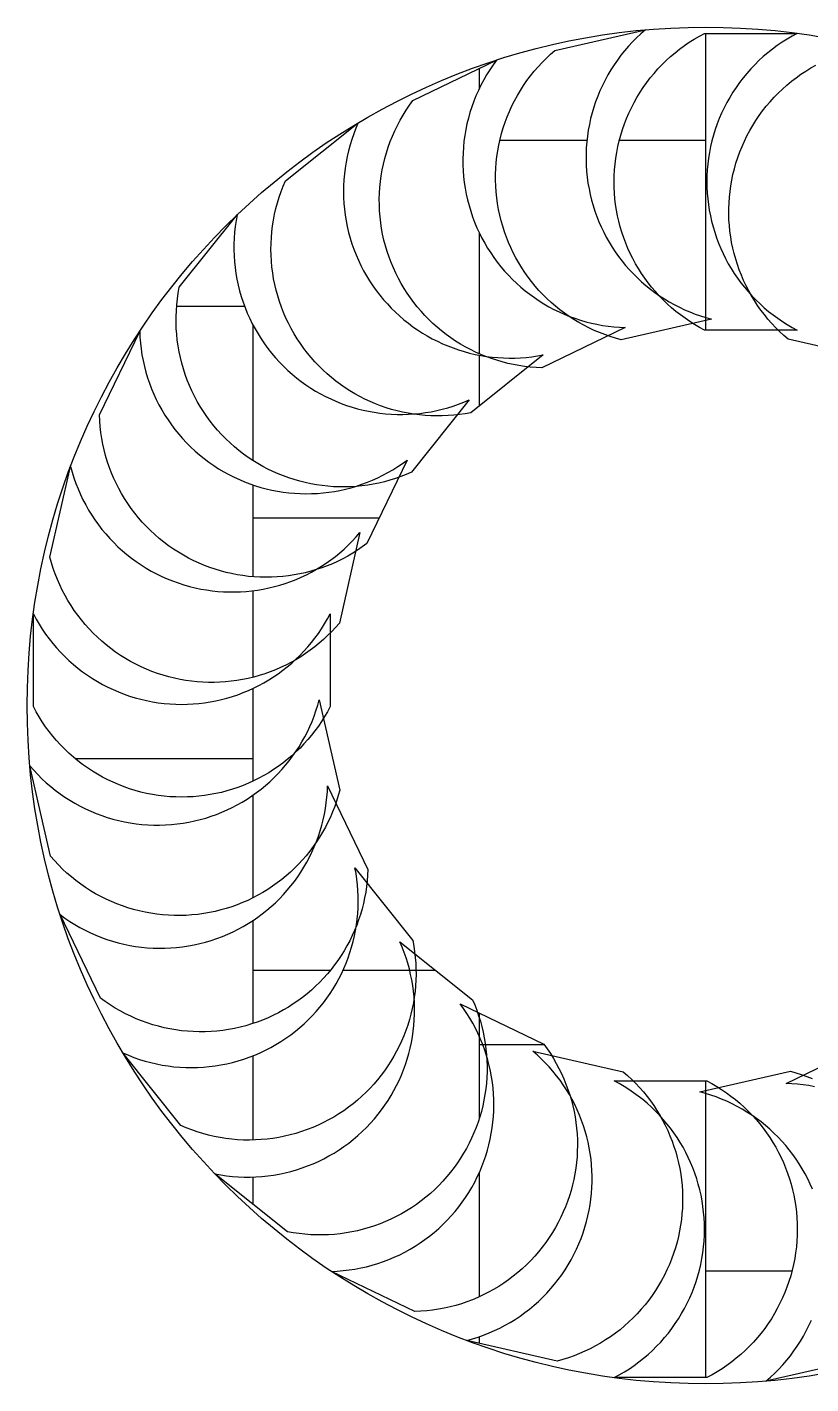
# Model space of a CAD drawing. Header units: metres. Extents: x -3.66 to 3.66, y -3.66 to 3.66.
# Drawn here: x -3.66 to 0.57, y -3.66 to 3.66 of the extents above; entities that cross this region are included whole.
import ezdxf

# ---------------------------------------------------------------- set-up
doc = ezdxf.new("R2010")
doc.units = ezdxf.units.M
for name, color, linetype in [('OBSERVED_CIRCULAR_SCAN', 3, 'Continuous'), ('SCAN_FOOTPRINTS', 5, 'Continuous'), ('TANK_BOUNDARY', 7, 'Continuous')]:
    doc.layers.add(name, color=color, linetype=linetype)

msp = doc.modelspace()

# ---------------------------------------------------------------- linework, layer by layer
at = {"layer": 'OBSERVED_CIRCULAR_SCAN'}
for p, q in [((0, 2.0241), (0, 3.6241)), ((-1.2192, 3.329), (-1.2192, 3.4353)), ((-1.1089, 3.048), (-0.64, 3.048)), ((-0.4655, 3.048), (0, 3.048)), ((-1.2192, 1.8958), (-1.2192, 2.5459)), ((-2.4846, 2.1506), (-2.8517, 2.1506)), ((-2.4384, 1.3194), (-2.4384, 2.0484)), ((-1.2192, 1.6167), (-1.2192, 1.8886)), ((-2.4384, 0.6941), (-2.4384, 1.1889)), ((-1.7602, 1.01), (-2.4384, 1.01)), ((-2.4384, 0.1529), (-2.4384, 0.6191)), ((-2.4384, -0.407), (-2.4384, 0.093)), ((-2.4384, -0.2878), (-3.397, -0.2878)), ((-2.4384, -1.036), (-2.4384, -0.4819)), ((-2.4384, -1.7139), (-2.4384, -1.1577)), ((-2.0234, -1.4284), (-2.4384, -1.4284)), ((-1.4553, -1.4284), (-1.9554, -1.4284)), ((-1.2192, -2.2226), (-1.2192, -1.6595)), ((-0.8709, -1.8288), (-1.2192, -1.8288)), ((-2.4384, -2.3428), (-2.4384, -1.8877)), ((0, -3.6241), (0, -2.0241)), ((-2.4384, -2.6908), (-2.4384, -2.5423)), ((-1.2192, -3.1876), (-1.2192, -2.5164)), ((0, -3.048), (0.4655, -3.048)), ((-1.2192, -3.439), (-1.2192, -3.4026))]:
    msp.add_line(p, q, dxfattribs=at)
at = {"layer": 'SCAN_FOOTPRINTS'}
for points in [[(-0.4564, 1.972), (-0.4861, 1.9802), (-0.5155, 1.9893), (-0.5445, 1.9995), (-0.5732, 2.0107), (-0.6015, 2.0228), (-0.6294, 2.0359), (-0.6568, 2.05), (-0.6837, 2.065), (-0.7101, 2.0809), (-0.7359, 2.0977), (-0.7611, 2.1153), (-0.7857, 2.1338), (-0.8097, 2.1532), (-0.833, 2.1733), (-0.8556, 2.1943), (-0.8774, 2.216), (-0.8985, 2.2384), (-0.9188, 2.2615), (-0.9383, 2.2854), (-0.957, 2.3098), (-0.9749, 2.3349), (-0.9918, 2.3606), (-1.0079, 2.3869), (-1.0231, 2.4137), (-1.0373, 2.441), (-1.0506, 2.4687), (-1.063, 2.497), (-1.0744, 2.5256), (-1.0847, 2.5546), (-1.0941, 2.5839), (-1.1025, 2.6135), (-1.1099, 2.6434), (-1.1164, 2.6745), (-1.1218, 2.7058), (-1.1261, 2.7373), (-1.1293, 2.769), (-1.1314, 2.8007), (-1.1324, 2.8324), (-1.1322, 2.8642), (-1.1309, 2.896), (-1.1285, 2.9277), (-1.125, 2.9593), (-1.1204, 2.9907), (-1.1146, 3.022), (-1.1078, 3.053), (-1.0998, 3.0838), (-1.0908, 3.1143), (-1.0807, 3.1444), (-1.0696, 3.1742), (-1.0574, 3.2035), (-1.0441, 3.2325), (-1.0299, 3.2609), (-1.0147, 3.2888), (-0.9985, 3.3161), (-0.9813, 3.3429), (-0.9632, 3.369), (-0.9442, 3.3945), (-0.9243, 3.4193), (-0.9036, 3.4433), (-0.882, 3.4667), (-0.8596, 3.4892), (-0.8364, 3.511), (-0.8124, 3.5319), (-0.325, 3.6431), (-0.325, 3.6431), (-0.3489, 3.6222), (-0.3721, 3.6005), (-0.3945, 3.5779), (-0.4161, 3.5546), (-0.4369, 3.5305), (-0.4568, 3.5057), (-0.4758, 3.4803), (-0.4939, 3.4541), (-0.511, 3.4274), (-0.5272, 3.4), (-0.5425, 3.3721), (-0.5567, 3.3437), (-0.5699, 3.3148), (-0.5821, 3.2855), (-0.5933, 3.2557), (-0.6033, 3.2255), (-0.6124, 3.1951), (-0.6203, 3.1643), (-0.6271, 3.1332), (-0.6329, 3.102), (-0.6375, 3.0705), (-0.6411, 3.0389), (-0.6435, 3.0073), (-0.6448, 2.9755), (-0.6449, 2.9437), (-0.644, 2.9119), (-0.6419, 2.8802), (-0.6387, 2.8486), (-0.6344, 2.8171), (-0.6289, 2.7858), (-0.6224, 2.7547), (-0.6151, 2.7248), (-0.6067, 2.6951), (-0.5973, 2.6658), (-0.5869, 2.6368), (-0.5755, 2.6082), (-0.5632, 2.58), (-0.5499, 2.5522), (-0.5356, 2.5249), (-0.5204, 2.4981), (-0.5044, 2.4719), (-0.4874, 2.4462), (-0.4696, 2.4211), (-0.4509, 2.3966), (-0.4314, 2.3728), (-0.411, 2.3497), (-0.3899, 2.3272), (-0.3681, 2.3055), (-0.3455, 2.2846), (-0.3222, 2.2644), (-0.2983, 2.2451), (-0.2737, 2.2266), (-0.2484, 2.2089), (-0.2226, 2.1921), (-0.1962, 2.1762), (-0.1693, 2.1613), (-0.1419, 2.1472), (-0.1141, 2.1341), (-0.0858, 2.122), (-0.0571, 2.1108), (-0.028, 2.1006), (0.0014, 2.0914), (0.0311, 2.0832), (-0.4564, 1.972)], [(-0.0062, 2.0241), (-0.0333, 2.0387), (-0.0599, 2.0542), (-0.086, 2.0706), (-0.1114, 2.0878), (-0.1363, 2.106), (-0.1606, 2.125), (-0.1842, 2.1448), (-0.2071, 2.1653), (-0.2292, 2.1867), (-0.2507, 2.2088), (-0.2713, 2.2317), (-0.2912, 2.2552), (-0.3103, 2.2794), (-0.3285, 2.3042), (-0.3458, 2.3296), (-0.3623, 2.3556), (-0.3779, 2.3822), (-0.3925, 2.4093), (-0.4063, 2.4369), (-0.419, 2.4649), (-0.4308, 2.4933), (-0.4417, 2.5221), (-0.4515, 2.5513), (-0.4603, 2.5808), (-0.4682, 2.6106), (-0.4749, 2.6406), (-0.4807, 2.6709), (-0.4854, 2.7013), (-0.4891, 2.7319), (-0.4917, 2.7626), (-0.4933, 2.7933), (-0.4938, 2.8241), (-0.4933, 2.8559), (-0.4916, 2.8876), (-0.4888, 2.9193), (-0.4849, 2.9508), (-0.4798, 2.9822), (-0.4737, 3.0134), (-0.4665, 3.0444), (-0.4582, 3.075), (-0.4488, 3.1054), (-0.4383, 3.1354), (-0.4268, 3.165), (-0.4142, 3.1942), (-0.4006, 3.223), (-0.386, 3.2512), (-0.3705, 3.2789), (-0.3539, 3.3061), (-0.3364, 3.3326), (-0.318, 3.3585), (-0.2987, 3.3838), (-0.2785, 3.4083), (-0.2574, 3.4321), (-0.2355, 3.4552), (-0.2129, 3.4774), (-0.1894, 3.4989), (-0.1652, 3.5195), (-0.1403, 3.5392), (-0.1147, 3.5581), (-0.0885, 3.576), (-0.0616, 3.593), (-0.0341, 3.609), (-0.0062, 3.6241), (0.4938, 3.6241), (0.4938, 3.6241), (0.4659, 3.609), (0.4384, 3.593), (0.4115, 3.576), (0.3853, 3.5581), (0.3597, 3.5392), (0.3348, 3.5195), (0.3106, 3.4989), (0.2871, 3.4774), (0.2645, 3.4552), (0.2426, 3.4321), (0.2215, 3.4083), (0.2013, 3.3838), (0.182, 3.3585), (0.1636, 3.3326), (0.1461, 3.3061), (0.1295, 3.2789), (0.114, 3.2512), (0.0994, 3.223), (0.0858, 3.1942), (0.0732, 3.165), (0.0617, 3.1354), (0.0512, 3.1054), (0.0418, 3.075), (0.0335, 3.0444), (0.0263, 3.0134), (0.0202, 2.9822), (0.0151, 2.9508), (0.0112, 2.9193), (0.0084, 2.8876), (0.0067, 2.8559), (0.0062, 2.8241), (0.0067, 2.7933), (0.0083, 2.7626), (0.0109, 2.7319), (0.0146, 2.7013), (0.0193, 2.6709), (0.0251, 2.6406), (0.0318, 2.6106), (0.0397, 2.5808), (0.0485, 2.5513), (0.0583, 2.5221), (0.0692, 2.4933), (0.081, 2.4649), (0.0937, 2.4369), (0.1075, 2.4093), (0.1221, 2.3822), (0.1377, 2.3556), (0.1542, 2.3296), (0.1715, 2.3042), (0.1897, 2.2794), (0.2088, 2.2552), (0.2287, 2.2317), (0.2493, 2.2088), (0.2708, 2.1867), (0.2929, 2.1653), (0.3158, 2.1448), (0.3394, 2.125), (0.3637, 2.106), (0.3886, 2.0878), (0.414, 2.0706), (0.4401, 2.0542), (0.4667, 2.0387), (0.4938, 2.0241), (-0.0062, 2.0241)], [(-0.8838, 1.821), (-0.9145, 1.8223), (-0.9452, 1.8248), (-0.9758, 1.8282), (-1.0063, 1.8327), (-1.0366, 1.8383), (-1.0667, 1.8448), (-1.0965, 1.8525), (-1.1261, 1.8611), (-1.1553, 1.8707), (-1.1842, 1.8813), (-1.2127, 1.8929), (-1.2409, 1.9055), (-1.2685, 1.919), (-1.2957, 1.9335), (-1.3224, 1.9489), (-1.3485, 1.9652), (-1.3741, 1.9823), (-1.399, 2.0004), (-1.4233, 2.0193), (-1.447, 2.039), (-1.47, 2.0595), (-1.4922, 2.0807), (-1.5138, 2.1028), (-1.5345, 2.1255), (-1.5545, 2.1489), (-1.5736, 2.1731), (-1.592, 2.1978), (-1.6094, 2.2232), (-1.626, 2.2491), (-1.6417, 2.2756), (-1.6564, 2.3027), (-1.6703, 2.3302), (-1.6836, 2.359), (-1.6958, 2.3884), (-1.707, 2.4181), (-1.7172, 2.4482), (-1.7263, 2.4787), (-1.7343, 2.5095), (-1.7412, 2.5405), (-1.747, 2.5717), (-1.7517, 2.6032), (-1.7553, 2.6347), (-1.7578, 2.6664), (-1.7591, 2.6982), (-1.7594, 2.73), (-1.7585, 2.7618), (-1.7565, 2.7935), (-1.7533, 2.8251), (-1.7491, 2.8566), (-1.7437, 2.8879), (-1.7373, 2.9191), (-1.7297, 2.9499), (-1.7211, 2.9805), (-1.7114, 3.0108), (-1.7006, 3.0407), (-1.6887, 3.0702), (-1.6759, 3.0993), (-1.662, 3.1279), (-1.6471, 3.156), (-1.6313, 3.1835), (-1.6144, 3.2105), (-1.5967, 3.2368), (-1.578, 3.2625), (-1.1275, 3.4795), (-1.1275, 3.4795), (-1.1462, 3.4538), (-1.164, 3.4274), (-1.1808, 3.4004), (-1.1966, 3.3729), (-1.2115, 3.3448), (-1.2254, 3.3162), (-1.2383, 3.2871), (-1.2501, 3.2576), (-1.2609, 3.2277), (-1.2706, 3.1975), (-1.2792, 3.1669), (-1.2868, 3.136), (-1.2932, 3.1049), (-1.2986, 3.0736), (-1.3028, 3.042), (-1.306, 3.0104), (-1.308, 2.9787), (-1.3089, 2.9469), (-1.3086, 2.9151), (-1.3073, 2.8834), (-1.3048, 2.8517), (-1.3012, 2.8201), (-1.2965, 2.7887), (-1.2907, 2.7574), (-1.2838, 2.7264), (-1.2758, 2.6956), (-1.2667, 2.6652), (-1.2565, 2.6351), (-1.2453, 2.6053), (-1.2331, 2.576), (-1.2198, 2.5471), (-1.206, 2.5196), (-1.1912, 2.4926), (-1.1755, 2.4661), (-1.1589, 2.4401), (-1.1415, 2.4148), (-1.1232, 2.39), (-1.104, 2.3659), (-1.084, 2.3424), (-1.0633, 2.3197), (-1.0418, 2.2977), (-1.0195, 2.2764), (-0.9965, 2.2559), (-0.9729, 2.2362), (-0.9485, 2.2173), (-0.9236, 2.1993), (-0.898, 2.1821), (-0.8719, 2.1658), (-0.8452, 2.1504), (-0.818, 2.136), (-0.7904, 2.1224), (-0.7623, 2.1099), (-0.7337, 2.0983), (-0.7048, 2.0876), (-0.6756, 2.078), (-0.646, 2.0694), (-0.6162, 2.0618), (-0.5861, 2.0552), (-0.5558, 2.0497), (-0.5253, 2.0452), (-0.4947, 2.0417), (-0.4641, 2.0393), (-0.4333, 2.0379), (-0.8838, 1.821)], [(-1.2668, 1.5787), (-1.2971, 1.5732), (-1.3276, 1.5687), (-1.3582, 1.5652), (-1.3889, 1.5629), (-1.4196, 1.5615), (-1.4504, 1.5612), (-1.4812, 1.562), (-1.512, 1.5638), (-1.5426, 1.5667), (-1.5732, 1.5706), (-1.6036, 1.5756), (-1.6338, 1.5816), (-1.6637, 1.5886), (-1.6935, 1.5967), (-1.7229, 1.6058), (-1.752, 1.6158), (-1.7807, 1.6269), (-1.8091, 1.6389), (-1.837, 1.6519), (-1.8644, 1.6658), (-1.8914, 1.6807), (-1.9178, 1.6965), (-1.9437, 1.7132), (-1.969, 1.7307), (-1.9937, 1.7492), (-2.0177, 1.7684), (-2.0411, 1.7885), (-2.0638, 1.8093), (-2.0857, 1.8309), (-2.1069, 1.8533), (-2.1273, 1.8763), (-2.1469, 1.9001), (-2.1663, 1.9253), (-2.1848, 1.9511), (-2.2023, 1.9776), (-2.2189, 2.0047), (-2.2345, 2.0324), (-2.2492, 2.0606), (-2.2628, 2.0893), (-2.2755, 2.1185), (-2.287, 2.1481), (-2.2976, 2.1781), (-2.307, 2.2084), (-2.3154, 2.2391), (-2.3227, 2.27), (-2.3289, 2.3012), (-2.334, 2.3326), (-2.338, 2.3641), (-2.3409, 2.3958), (-2.3426, 2.4275), (-2.3433, 2.4593), (-2.3428, 2.4911), (-2.3411, 2.5228), (-2.3384, 2.5545), (-2.3346, 2.586), (-2.3296, 2.6174), (-2.3235, 2.6486), (-2.3164, 2.6796), (-2.3081, 2.7103), (-2.2988, 2.7407), (-2.2884, 2.7707), (-2.2769, 2.8004), (-2.2644, 2.8296), (-1.8735, 3.1413), (-1.8735, 3.1413), (-1.886, 3.1121), (-1.8974, 3.0825), (-1.9078, 3.0524), (-1.9172, 3.0221), (-1.9254, 2.9914), (-1.9326, 2.9604), (-1.9387, 2.9292), (-1.9436, 2.8978), (-1.9475, 2.8662), (-1.9502, 2.8346), (-1.9518, 2.8028), (-1.9523, 2.771), (-1.9517, 2.7393), (-1.95, 2.7075), (-1.9471, 2.6759), (-1.9431, 2.6443), (-1.938, 2.613), (-1.9318, 2.5818), (-1.9245, 2.5508), (-1.9161, 2.5202), (-1.9067, 2.4898), (-1.8961, 2.4599), (-1.8845, 2.4303), (-1.8719, 2.4011), (-1.8583, 2.3724), (-1.8436, 2.3442), (-1.828, 2.3165), (-1.8114, 2.2894), (-1.7938, 2.2629), (-1.7754, 2.237), (-1.756, 2.2118), (-1.7364, 2.1881), (-1.716, 2.165), (-1.6948, 2.1427), (-1.6728, 2.1211), (-1.6502, 2.1002), (-1.6268, 2.0802), (-1.6028, 2.0609), (-1.5781, 2.0425), (-1.5528, 2.0249), (-1.5269, 2.0083), (-1.5005, 1.9925), (-1.4735, 1.9776), (-1.4461, 1.9636), (-1.4182, 1.9507), (-1.3898, 1.9386), (-1.3611, 1.9276), (-1.332, 1.9175), (-1.3025, 1.9084), (-1.2728, 1.9004), (-1.2428, 1.8933), (-1.2126, 1.8873), (-1.1822, 1.8824), (-1.1517, 1.8785), (-1.121, 1.8756), (-1.0903, 1.8738), (-1.0595, 1.873), (-1.0287, 1.8733), (-0.998, 1.8746), (-0.9673, 1.877), (-0.9367, 1.8804), (-0.9062, 1.8849), (-0.8759, 1.8904), (-1.2668, 1.5787)], [(-1.5863, 1.2572), (-1.6147, 1.2451), (-1.6434, 1.2339), (-1.6724, 1.2238), (-1.7018, 1.2146), (-1.7315, 1.2065), (-1.7615, 1.1993), (-1.7917, 1.1932), (-1.822, 1.1882), (-1.8526, 1.1842), (-1.8832, 1.1812), (-1.914, 1.1793), (-1.9447, 1.1784), (-1.9755, 1.1786), (-2.0063, 1.1798), (-2.037, 1.1821), (-2.0676, 1.1855), (-2.0981, 1.1898), (-2.1284, 1.1953), (-2.1585, 1.2017), (-2.1884, 1.2092), (-2.218, 1.2177), (-2.2473, 1.2272), (-2.2762, 1.2377), (-2.3048, 1.2492), (-2.3329, 1.2617), (-2.3607, 1.2751), (-2.3879, 1.2894), (-2.4146, 1.3047), (-2.4408, 1.3209), (-2.4665, 1.338), (-2.4915, 1.3559), (-2.5159, 1.3747), (-2.5404, 1.395), (-2.5641, 1.4161), (-2.5872, 1.438), (-2.6094, 1.4607), (-2.6308, 1.4842), (-2.6513, 1.5085), (-2.671, 1.5334), (-2.6898, 1.5591), (-2.7077, 1.5853), (-2.7246, 1.6122), (-2.7406, 1.6397), (-2.7556, 1.6677), (-2.7696, 1.6963), (-2.7826, 1.7253), (-2.7946, 1.7547), (-2.8055, 1.7846), (-2.8153, 1.8148), (-2.8241, 1.8454), (-2.8318, 1.8762), (-2.8383, 1.9073), (-2.8438, 1.9386), (-2.8482, 1.9701), (-2.8515, 2.0017), (-2.8536, 2.0334), (-2.8546, 2.0652), (-2.8545, 2.097), (-2.8533, 2.1288), (-2.851, 2.1605), (-2.8475, 2.1921), (-2.843, 2.2235), (-2.8373, 2.2548), (-2.5255, 2.6457), (-2.5255, 2.6457), (-2.5312, 2.6144), (-2.5358, 2.583), (-2.5392, 2.5514), (-2.5416, 2.5197), (-2.5428, 2.4879), (-2.5429, 2.4561), (-2.5419, 2.4244), (-2.5397, 2.3926), (-2.5365, 2.361), (-2.5321, 2.3295), (-2.5266, 2.2982), (-2.52, 2.2671), (-2.5123, 2.2363), (-2.5036, 2.2057), (-2.4937, 2.1755), (-2.4828, 2.1457), (-2.4709, 2.1162), (-2.4579, 2.0872), (-2.4439, 2.0587), (-2.4289, 2.0306), (-2.4129, 2.0031), (-2.396, 1.9763), (-2.3781, 1.95), (-2.3593, 1.9243), (-2.3396, 1.8994), (-2.319, 1.8751), (-2.2976, 1.8516), (-2.2754, 1.8289), (-2.2524, 1.807), (-2.2286, 1.7859), (-2.2041, 1.7656), (-2.1797, 1.7468), (-2.1547, 1.7289), (-2.1291, 1.7118), (-2.1029, 1.6956), (-2.0762, 1.6804), (-2.0489, 1.666), (-2.0212, 1.6526), (-1.993, 1.6401), (-1.9645, 1.6286), (-1.9355, 1.6181), (-1.9062, 1.6086), (-1.8766, 1.6001), (-1.8468, 1.5926), (-1.8167, 1.5862), (-1.7863, 1.5808), (-1.7559, 1.5764), (-1.7253, 1.573), (-1.6945, 1.5707), (-1.6638, 1.5695), (-1.633, 1.5693), (-1.6022, 1.5702), (-1.5715, 1.5721), (-1.5408, 1.5751), (-1.5103, 1.5791), (-1.4799, 1.5842), (-1.4497, 1.5903), (-1.4198, 1.5974), (-1.3901, 1.6055), (-1.3607, 1.6147), (-1.3316, 1.6248), (-1.3029, 1.636), (-1.2746, 1.6481), (-1.5863, 1.2572)], [(-1.8263, 0.8727), (-1.8512, 0.8546), (-1.8767, 0.8373), (-1.9028, 0.8209), (-1.9294, 0.8055), (-1.9566, 0.7909), (-1.9842, 0.7773), (-2.0123, 0.7646), (-2.0408, 0.753), (-2.0696, 0.7422), (-2.0988, 0.7325), (-2.1284, 0.7238), (-2.1582, 0.7161), (-2.1883, 0.7094), (-2.2185, 0.7038), (-2.249, 0.6992), (-2.2796, 0.6956), (-2.3103, 0.6931), (-2.341, 0.6917), (-2.3718, 0.6913), (-2.4026, 0.6919), (-2.4333, 0.6936), (-2.464, 0.6964), (-2.4946, 0.7002), (-2.525, 0.705), (-2.5552, 0.7109), (-2.5852, 0.7178), (-2.615, 0.7258), (-2.6444, 0.7347), (-2.6736, 0.7447), (-2.7023, 0.7556), (-2.7307, 0.7675), (-2.7587, 0.7804), (-2.7871, 0.7947), (-2.815, 0.81), (-2.8423, 0.8262), (-2.869, 0.8435), (-2.8951, 0.8616), (-2.9205, 0.8807), (-2.9453, 0.9006), (-2.9693, 0.9214), (-2.9926, 0.9431), (-3.0151, 0.9655), (-3.0368, 0.9888), (-3.0576, 1.0127), (-3.0776, 1.0374), (-3.0967, 1.0628), (-3.115, 1.0889), (-3.1322, 1.1156), (-3.1485, 1.1429), (-3.1639, 1.1707), (-3.1783, 1.1991), (-3.1916, 1.2279), (-3.2039, 1.2572), (-3.2152, 1.2869), (-3.2254, 1.317), (-3.2346, 1.3475), (-3.2426, 1.3782), (-3.2496, 1.4092), (-3.2555, 1.4405), (-3.2603, 1.4719), (-3.2639, 1.5035), (-3.2665, 1.5351), (-3.2679, 1.5669), (-3.0509, 2.0174), (-3.0509, 2.0174), (-3.0495, 1.9856), (-3.047, 1.9539), (-3.0433, 1.9224), (-3.0385, 1.8909), (-3.0327, 1.8597), (-3.0257, 1.8287), (-3.0176, 1.7979), (-3.0085, 1.7675), (-2.9982, 1.7374), (-2.987, 1.7077), (-2.9747, 1.6784), (-2.9613, 1.6495), (-2.947, 1.6212), (-2.9316, 1.5933), (-2.9153, 1.5661), (-2.898, 1.5394), (-2.8798, 1.5133), (-2.8607, 1.4879), (-2.8407, 1.4632), (-2.8198, 1.4392), (-2.7981, 1.416), (-2.7756, 1.3936), (-2.7524, 1.3719), (-2.7283, 1.3511), (-2.7036, 1.3312), (-2.6781, 1.3121), (-2.6521, 1.2939), (-2.6253, 1.2767), (-2.598, 1.2605), (-2.5702, 1.2452), (-2.5418, 1.2309), (-2.5138, 1.218), (-2.4854, 1.2061), (-2.4566, 1.1951), (-2.4275, 1.1852), (-2.398, 1.1762), (-2.3683, 1.1683), (-2.3383, 1.1614), (-2.308, 1.1555), (-2.2776, 1.1507), (-2.2471, 1.1469), (-2.2164, 1.1441), (-2.1856, 1.1424), (-2.1549, 1.1418), (-2.1241, 1.1422), (-2.0933, 1.1436), (-2.0626, 1.1461), (-2.032, 1.1497), (-2.0016, 1.1543), (-1.9713, 1.1599), (-1.9413, 1.1666), (-1.9114, 1.1743), (-1.8819, 1.183), (-1.8527, 1.1927), (-1.8238, 1.2034), (-1.7953, 1.2151), (-1.7673, 1.2278), (-1.7396, 1.2414), (-1.7125, 1.256), (-1.6859, 1.2714), (-1.6598, 1.2878), (-1.6343, 1.305), (-1.6094, 1.3232), (-1.8263, 0.8727)], [(-1.9747, 0.4444), (-1.995, 0.4212), (-2.016, 0.3987), (-2.0378, 0.3769), (-2.0603, 0.3559), (-2.0835, 0.3357), (-2.1074, 0.3163), (-2.132, 0.2977), (-2.1571, 0.28), (-2.1829, 0.2631), (-2.2092, 0.2471), (-2.2361, 0.2321), (-2.2634, 0.2179), (-2.2913, 0.2047), (-2.3195, 0.1925), (-2.3482, 0.1812), (-2.3772, 0.171), (-2.4066, 0.1617), (-2.4362, 0.1534), (-2.4662, 0.1462), (-2.4963, 0.14), (-2.5267, 0.1348), (-2.5572, 0.1306), (-2.5878, 0.1275), (-2.6185, 0.1255), (-2.6493, 0.1245), (-2.6801, 0.1246), (-2.7109, 0.1257), (-2.7416, 0.1278), (-2.7722, 0.1311), (-2.8027, 0.1353), (-2.8331, 0.1406), (-2.8632, 0.147), (-2.8941, 0.1546), (-2.9246, 0.1633), (-2.9549, 0.1731), (-2.9847, 0.1839), (-3.0142, 0.1958), (-3.0433, 0.2087), (-3.0718, 0.2227), (-3.0999, 0.2376), (-3.1274, 0.2535), (-3.1543, 0.2704), (-3.1807, 0.2882), (-3.2063, 0.307), (-3.2313, 0.3266), (-3.2556, 0.3471), (-3.2792, 0.3685), (-3.3019, 0.3906), (-3.3239, 0.4136), (-3.3451, 0.4373), (-3.3654, 0.4618), (-3.3848, 0.4869), (-3.4033, 0.5127), (-3.4209, 0.5392), (-3.4376, 0.5663), (-3.4533, 0.5939), (-3.468, 0.6221), (-3.4817, 0.6508), (-3.4944, 0.6799), (-3.506, 0.7095), (-3.5166, 0.7395), (-3.5262, 0.7698), (-3.5346, 0.8004), (-3.4234, 1.2879), (-3.4234, 1.2879), (-3.4149, 1.2573), (-3.4054, 1.2269), (-3.3948, 1.197), (-3.3831, 1.1674), (-3.3705, 1.1382), (-3.3567, 1.1096), (-3.342, 1.0814), (-3.3263, 1.0537), (-3.3097, 1.0267), (-3.2921, 1.0002), (-3.2735, 0.9744), (-3.2541, 0.9492), (-3.2338, 0.9248), (-3.2127, 0.901), (-3.1907, 0.8781), (-3.1679, 0.8559), (-3.1443, 0.8346), (-3.1201, 0.8141), (-3.0951, 0.7944), (-3.0694, 0.7757), (-3.0431, 0.7579), (-3.0161, 0.741), (-2.9886, 0.7251), (-2.9606, 0.7101), (-2.932, 0.6962), (-2.903, 0.6833), (-2.8735, 0.6714), (-2.8436, 0.6605), (-2.8134, 0.6507), (-2.7828, 0.642), (-2.7519, 0.6344), (-2.7218, 0.6281), (-2.6915, 0.6228), (-2.661, 0.6185), (-2.6303, 0.6153), (-2.5996, 0.6131), (-2.5689, 0.612), (-2.5381, 0.612), (-2.5073, 0.613), (-2.4766, 0.615), (-2.4459, 0.6181), (-2.4154, 0.6222), (-2.3851, 0.6274), (-2.3549, 0.6336), (-2.325, 0.6409), (-2.2953, 0.6491), (-2.2659, 0.6584), (-2.2369, 0.6687), (-2.2083, 0.68), (-2.18, 0.6922), (-2.1522, 0.7054), (-2.1248, 0.7195), (-2.098, 0.7346), (-2.0716, 0.7506), (-2.0459, 0.7674), (-2.0207, 0.7852), (-1.9962, 0.8038), (-1.9723, 0.8232), (-1.949, 0.8434), (-1.9265, 0.8644), (-1.9047, 0.8862), (-1.8837, 0.9087), (-1.8635, 0.9319), (-1.9747, 0.4444)], [(-2.0241, -0.0062), (-2.0387, -0.0333), (-2.0542, -0.0599), (-2.0706, -0.086), (-2.0878, -0.1114), (-2.106, -0.1363), (-2.125, -0.1606), (-2.1448, -0.1842), (-2.1653, -0.2071), (-2.1867, -0.2292), (-2.2088, -0.2507), (-2.2317, -0.2713), (-2.2552, -0.2912), (-2.2794, -0.3103), (-2.3042, -0.3285), (-2.3296, -0.3458), (-2.3556, -0.3623), (-2.3822, -0.3779), (-2.4093, -0.3925), (-2.4369, -0.4063), (-2.4649, -0.419), (-2.4933, -0.4308), (-2.5221, -0.4417), (-2.5513, -0.4515), (-2.5808, -0.4603), (-2.6106, -0.4682), (-2.6406, -0.4749), (-2.6709, -0.4807), (-2.7013, -0.4854), (-2.7319, -0.4891), (-2.7626, -0.4917), (-2.7933, -0.4933), (-2.8241, -0.4938), (-2.8559, -0.4933), (-2.8876, -0.4916), (-2.9193, -0.4888), (-2.9508, -0.4849), (-2.9822, -0.4798), (-3.0134, -0.4737), (-3.0444, -0.4665), (-3.075, -0.4582), (-3.1054, -0.4488), (-3.1354, -0.4383), (-3.165, -0.4268), (-3.1942, -0.4142), (-3.223, -0.4006), (-3.2512, -0.386), (-3.2789, -0.3705), (-3.3061, -0.3539), (-3.3326, -0.3364), (-3.3585, -0.318), (-3.3838, -0.2987), (-3.4083, -0.2785), (-3.4321, -0.2574), (-3.4552, -0.2355), (-3.4774, -0.2129), (-3.4989, -0.1894), (-3.5195, -0.1652), (-3.5392, -0.1403), (-3.5581, -0.1147), (-3.576, -0.0885), (-3.593, -0.0616), (-3.609, -0.0341), (-3.6241, -0.0062), (-3.6241, 0.4938), (-3.6241, 0.4938), (-3.609, 0.4659), (-3.593, 0.4384), (-3.576, 0.4115), (-3.5581, 0.3853), (-3.5392, 0.3597), (-3.5195, 0.3348), (-3.4989, 0.3106), (-3.4774, 0.2871), (-3.4552, 0.2645), (-3.4321, 0.2426), (-3.4083, 0.2215), (-3.3838, 0.2013), (-3.3585, 0.182), (-3.3326, 0.1636), (-3.3061, 0.1461), (-3.2789, 0.1295), (-3.2512, 0.114), (-3.223, 0.0994), (-3.1942, 0.0858), (-3.165, 0.0732), (-3.1354, 0.0617), (-3.1054, 0.0512), (-3.075, 0.0418), (-3.0444, 0.0335), (-3.0134, 0.0263), (-2.9822, 0.0202), (-2.9508, 0.0151), (-2.9193, 0.0112), (-2.8876, 0.0084), (-2.8559, 0.0067), (-2.8241, 0.0062), (-2.7933, 0.0067), (-2.7626, 0.0083), (-2.7319, 0.0109), (-2.7013, 0.0146), (-2.6709, 0.0193), (-2.6406, 0.0251), (-2.6106, 0.0318), (-2.5808, 0.0397), (-2.5513, 0.0485), (-2.5221, 0.0583), (-2.4933, 0.0692), (-2.4649, 0.081), (-2.4369, 0.0937), (-2.4093, 0.1075), (-2.3822, 0.1221), (-2.3556, 0.1377), (-2.3296, 0.1542), (-2.3042, 0.1715), (-2.2794, 0.1897), (-2.2552, 0.2088), (-2.2317, 0.2287), (-2.2088, 0.2493), (-2.1867, 0.2708), (-2.1653, 0.2929), (-2.1448, 0.3158), (-2.125, 0.3394), (-2.106, 0.3637), (-2.0878, 0.3886), (-2.0706, 0.414), (-2.0542, 0.4401), (-2.0387, 0.4667), (-2.0241, 0.4938), (-2.0241, -0.0062)], [(-1.972, -0.4564), (-1.9802, -0.4861), (-1.9893, -0.5155), (-1.9995, -0.5445), (-2.0107, -0.5732), (-2.0228, -0.6015), (-2.0359, -0.6294), (-2.05, -0.6568), (-2.065, -0.6837), (-2.0809, -0.7101), (-2.0977, -0.7359), (-2.1153, -0.7611), (-2.1338, -0.7857), (-2.1532, -0.8097), (-2.1733, -0.833), (-2.1943, -0.8556), (-2.216, -0.8774), (-2.2384, -0.8985), (-2.2615, -0.9188), (-2.2854, -0.9383), (-2.3098, -0.957), (-2.3349, -0.9749), (-2.3606, -0.9918), (-2.3869, -1.0079), (-2.4137, -1.0231), (-2.441, -1.0373), (-2.4687, -1.0506), (-2.497, -1.063), (-2.5256, -1.0744), (-2.5546, -1.0847), (-2.5839, -1.0941), (-2.6135, -1.1025), (-2.6434, -1.1099), (-2.6745, -1.1164), (-2.7058, -1.1218), (-2.7373, -1.1261), (-2.769, -1.1293), (-2.8007, -1.1314), (-2.8324, -1.1324), (-2.8642, -1.1322), (-2.896, -1.1309), (-2.9277, -1.1285), (-2.9593, -1.125), (-2.9907, -1.1204), (-3.022, -1.1146), (-3.053, -1.1078), (-3.0838, -1.0998), (-3.1143, -1.0908), (-3.1444, -1.0807), (-3.1742, -1.0696), (-3.2035, -1.0574), (-3.2325, -1.0441), (-3.2609, -1.0299), (-3.2888, -1.0147), (-3.3161, -0.9985), (-3.3429, -0.9813), (-3.369, -0.9632), (-3.3945, -0.9442), (-3.4193, -0.9243), (-3.4433, -0.9036), (-3.4667, -0.882), (-3.4892, -0.8596), (-3.511, -0.8364), (-3.5319, -0.8124), (-3.6431, -0.325), (-3.6431, -0.325), (-3.6222, -0.3489), (-3.6005, -0.3721), (-3.5779, -0.3945), (-3.5546, -0.4161), (-3.5305, -0.4369), (-3.5057, -0.4568), (-3.4803, -0.4758), (-3.4541, -0.4939), (-3.4274, -0.511), (-3.4, -0.5272), (-3.3721, -0.5425), (-3.3437, -0.5567), (-3.3148, -0.5699), (-3.2855, -0.5821), (-3.2557, -0.5933), (-3.2255, -0.6033), (-3.1951, -0.6124), (-3.1643, -0.6203), (-3.1332, -0.6271), (-3.102, -0.6329), (-3.0705, -0.6375), (-3.0389, -0.6411), (-3.0073, -0.6435), (-2.9755, -0.6448), (-2.9437, -0.6449), (-2.9119, -0.644), (-2.8802, -0.6419), (-2.8486, -0.6387), (-2.8171, -0.6344), (-2.7858, -0.6289), (-2.7547, -0.6224), (-2.7248, -0.6151), (-2.6951, -0.6067), (-2.6658, -0.5973), (-2.6368, -0.5869), (-2.6082, -0.5755), (-2.58, -0.5632), (-2.5522, -0.5499), (-2.5249, -0.5356), (-2.4981, -0.5204), (-2.4719, -0.5044), (-2.4462, -0.4874), (-2.4211, -0.4696), (-2.3966, -0.4509), (-2.3728, -0.4314), (-2.3497, -0.411), (-2.3272, -0.3899), (-2.3055, -0.3681), (-2.2846, -0.3455), (-2.2644, -0.3222), (-2.2451, -0.2983), (-2.2266, -0.2737), (-2.2089, -0.2484), (-2.1921, -0.2226), (-2.1762, -0.1962), (-2.1613, -0.1693), (-2.1472, -0.1419), (-2.1341, -0.1141), (-2.122, -0.0858), (-2.1108, -0.0571), (-2.1006, -0.028), (-2.0914, 0.0014), (-2.0832, 0.0311), (-1.972, -0.4564)], [(-1.821, -0.8838), (-1.8223, -0.9145), (-1.8248, -0.9452), (-1.8282, -0.9758), (-1.8327, -1.0063), (-1.8383, -1.0366), (-1.8448, -1.0667), (-1.8525, -1.0965), (-1.8611, -1.1261), (-1.8707, -1.1553), (-1.8813, -1.1842), (-1.8929, -1.2127), (-1.9055, -1.2409), (-1.919, -1.2685), (-1.9335, -1.2957), (-1.9489, -1.3224), (-1.9652, -1.3485), (-1.9823, -1.3741), (-2.0004, -1.399), (-2.0193, -1.4233), (-2.039, -1.447), (-2.0595, -1.47), (-2.0807, -1.4922), (-2.1028, -1.5138), (-2.1255, -1.5345), (-2.1489, -1.5545), (-2.1731, -1.5736), (-2.1978, -1.592), (-2.2232, -1.6094), (-2.2491, -1.626), (-2.2756, -1.6417), (-2.3027, -1.6564), (-2.3302, -1.6703), (-2.359, -1.6836), (-2.3884, -1.6958), (-2.4181, -1.707), (-2.4482, -1.7172), (-2.4787, -1.7263), (-2.5095, -1.7343), (-2.5405, -1.7412), (-2.5717, -1.747), (-2.6032, -1.7517), (-2.6347, -1.7553), (-2.6664, -1.7578), (-2.6982, -1.7591), (-2.73, -1.7594), (-2.7618, -1.7585), (-2.7935, -1.7565), (-2.8251, -1.7533), (-2.8566, -1.7491), (-2.8879, -1.7437), (-2.9191, -1.7373), (-2.9499, -1.7297), (-2.9805, -1.7211), (-3.0108, -1.7114), (-3.0407, -1.7006), (-3.0702, -1.6887), (-3.0993, -1.6759), (-3.1279, -1.662), (-3.156, -1.6471), (-3.1835, -1.6313), (-3.2105, -1.6144), (-3.2368, -1.5967), (-3.2625, -1.578), (-3.4795, -1.1275), (-3.4795, -1.1275), (-3.4538, -1.1462), (-3.4274, -1.164), (-3.4004, -1.1808), (-3.3729, -1.1966), (-3.3448, -1.2115), (-3.3162, -1.2254), (-3.2871, -1.2383), (-3.2576, -1.2501), (-3.2277, -1.2609), (-3.1975, -1.2706), (-3.1669, -1.2792), (-3.136, -1.2868), (-3.1049, -1.2932), (-3.0736, -1.2986), (-3.042, -1.3028), (-3.0104, -1.306), (-2.9787, -1.308), (-2.9469, -1.3089), (-2.9151, -1.3086), (-2.8834, -1.3073), (-2.8517, -1.3048), (-2.8201, -1.3012), (-2.7887, -1.2965), (-2.7574, -1.2907), (-2.7264, -1.2838), (-2.6956, -1.2758), (-2.6652, -1.2667), (-2.6351, -1.2565), (-2.6053, -1.2453), (-2.576, -1.2331), (-2.5471, -1.2198), (-2.5196, -1.206), (-2.4926, -1.1912), (-2.4661, -1.1755), (-2.4401, -1.1589), (-2.4148, -1.1415), (-2.39, -1.1232), (-2.3659, -1.104), (-2.3424, -1.084), (-2.3197, -1.0633), (-2.2977, -1.0418), (-2.2764, -1.0195), (-2.2559, -0.9965), (-2.2362, -0.9729), (-2.2173, -0.9485), (-2.1993, -0.9236), (-2.1821, -0.898), (-2.1658, -0.8719), (-2.1504, -0.8452), (-2.136, -0.818), (-2.1224, -0.7904), (-2.1099, -0.7623), (-2.0983, -0.7337), (-2.0876, -0.7048), (-2.078, -0.6756), (-2.0694, -0.646), (-2.0618, -0.6162), (-2.0552, -0.5861), (-2.0497, -0.5558), (-2.0452, -0.5253), (-2.0417, -0.4947), (-2.0393, -0.4641), (-2.0379, -0.4333), (-1.821, -0.8838)], [(-1.5787, -1.2668), (-1.5732, -1.2971), (-1.5687, -1.3276), (-1.5652, -1.3582), (-1.5629, -1.3889), (-1.5615, -1.4196), (-1.5612, -1.4504), (-1.562, -1.4812), (-1.5638, -1.512), (-1.5667, -1.5426), (-1.5706, -1.5732), (-1.5756, -1.6036), (-1.5816, -1.6338), (-1.5886, -1.6637), (-1.5967, -1.6935), (-1.6058, -1.7229), (-1.6158, -1.752), (-1.6269, -1.7807), (-1.6389, -1.8091), (-1.6519, -1.837), (-1.6658, -1.8644), (-1.6807, -1.8914), (-1.6965, -1.9178), (-1.7132, -1.9437), (-1.7307, -1.969), (-1.7492, -1.9937), (-1.7684, -2.0177), (-1.7885, -2.0411), (-1.8093, -2.0638), (-1.8309, -2.0857), (-1.8533, -2.1069), (-1.8763, -2.1273), (-1.9001, -2.1469), (-1.9253, -2.1663), (-1.9511, -2.1848), (-1.9776, -2.2023), (-2.0047, -2.2189), (-2.0324, -2.2345), (-2.0606, -2.2492), (-2.0893, -2.2628), (-2.1185, -2.2755), (-2.1481, -2.287), (-2.1781, -2.2976), (-2.2084, -2.307), (-2.2391, -2.3154), (-2.27, -2.3227), (-2.3012, -2.3289), (-2.3326, -2.334), (-2.3641, -2.338), (-2.3958, -2.3409), (-2.4275, -2.3426), (-2.4593, -2.3433), (-2.4911, -2.3428), (-2.5228, -2.3411), (-2.5545, -2.3384), (-2.586, -2.3346), (-2.6174, -2.3296), (-2.6486, -2.3235), (-2.6796, -2.3164), (-2.7103, -2.3081), (-2.7407, -2.2988), (-2.7707, -2.2884), (-2.8004, -2.2769), (-2.8296, -2.2644), (-3.1413, -1.8735), (-3.1413, -1.8735), (-3.1121, -1.886), (-3.0825, -1.8974), (-3.0524, -1.9078), (-3.0221, -1.9172), (-2.9914, -1.9254), (-2.9604, -1.9326), (-2.9292, -1.9387), (-2.8978, -1.9436), (-2.8662, -1.9475), (-2.8346, -1.9502), (-2.8028, -1.9518), (-2.771, -1.9523), (-2.7393, -1.9517), (-2.7075, -1.95), (-2.6759, -1.9471), (-2.6443, -1.9431), (-2.613, -1.938), (-2.5818, -1.9318), (-2.5508, -1.9245), (-2.5202, -1.9161), (-2.4898, -1.9067), (-2.4599, -1.8961), (-2.4303, -1.8845), (-2.4011, -1.8719), (-2.3724, -1.8583), (-2.3442, -1.8436), (-2.3165, -1.828), (-2.2894, -1.8114), (-2.2629, -1.7938), (-2.237, -1.7754), (-2.2118, -1.756), (-2.1881, -1.7364), (-2.165, -1.716), (-2.1427, -1.6948), (-2.1211, -1.6728), (-2.1002, -1.6502), (-2.0802, -1.6268), (-2.0609, -1.6028), (-2.0425, -1.5781), (-2.0249, -1.5528), (-2.0083, -1.5269), (-1.9925, -1.5005), (-1.9776, -1.4735), (-1.9636, -1.4461), (-1.9507, -1.4182), (-1.9386, -1.3898), (-1.9276, -1.3611), (-1.9175, -1.332), (-1.9084, -1.3025), (-1.9004, -1.2728), (-1.8933, -1.2428), (-1.8873, -1.2126), (-1.8824, -1.1822), (-1.8785, -1.1517), (-1.8756, -1.121), (-1.8738, -1.0903), (-1.873, -1.0595), (-1.8733, -1.0287), (-1.8746, -0.998), (-1.877, -0.9673), (-1.8804, -0.9367), (-1.8849, -0.9062), (-1.8904, -0.8759), (-1.5787, -1.2668)], [(-1.2572, -1.5863), (-1.2451, -1.6147), (-1.2339, -1.6434), (-1.2238, -1.6724), (-1.2146, -1.7018), (-1.2065, -1.7315), (-1.1993, -1.7615), (-1.1932, -1.7917), (-1.1882, -1.822), (-1.1842, -1.8526), (-1.1812, -1.8832), (-1.1793, -1.914), (-1.1784, -1.9447), (-1.1786, -1.9755), (-1.1798, -2.0063), (-1.1821, -2.037), (-1.1855, -2.0676), (-1.1898, -2.0981), (-1.1953, -2.1284), (-1.2017, -2.1585), (-1.2092, -2.1884), (-1.2177, -2.218), (-1.2272, -2.2473), (-1.2377, -2.2762), (-1.2492, -2.3048), (-1.2617, -2.3329), (-1.2751, -2.3607), (-1.2894, -2.3879), (-1.3047, -2.4146), (-1.3209, -2.4408), (-1.338, -2.4665), (-1.3559, -2.4915), (-1.3747, -2.5159), (-1.395, -2.5404), (-1.4161, -2.5641), (-1.438, -2.5872), (-1.4607, -2.6094), (-1.4842, -2.6308), (-1.5085, -2.6513), (-1.5334, -2.671), (-1.5591, -2.6898), (-1.5853, -2.7077), (-1.6122, -2.7246), (-1.6397, -2.7406), (-1.6677, -2.7556), (-1.6963, -2.7696), (-1.7253, -2.7826), (-1.7547, -2.7946), (-1.7846, -2.8055), (-1.8148, -2.8153), (-1.8454, -2.8241), (-1.8762, -2.8318), (-1.9073, -2.8383), (-1.9386, -2.8438), (-1.9701, -2.8482), (-2.0017, -2.8515), (-2.0334, -2.8536), (-2.0652, -2.8546), (-2.097, -2.8545), (-2.1288, -2.8533), (-2.1605, -2.851), (-2.1921, -2.8475), (-2.2235, -2.843), (-2.2548, -2.8373), (-2.6457, -2.5255), (-2.6457, -2.5255), (-2.6144, -2.5312), (-2.583, -2.5358), (-2.5514, -2.5392), (-2.5197, -2.5416), (-2.4879, -2.5428), (-2.4561, -2.5429), (-2.4244, -2.5419), (-2.3926, -2.5397), (-2.361, -2.5365), (-2.3295, -2.5321), (-2.2982, -2.5266), (-2.2671, -2.52), (-2.2363, -2.5123), (-2.2057, -2.5036), (-2.1755, -2.4937), (-2.1457, -2.4828), (-2.1162, -2.4709), (-2.0872, -2.4579), (-2.0587, -2.4439), (-2.0306, -2.4289), (-2.0031, -2.4129), (-1.9763, -2.396), (-1.95, -2.3781), (-1.9243, -2.3593), (-1.8994, -2.3396), (-1.8751, -2.319), (-1.8516, -2.2976), (-1.8289, -2.2754), (-1.807, -2.2524), (-1.7859, -2.2286), (-1.7656, -2.2041), (-1.7468, -2.1797), (-1.7289, -2.1547), (-1.7118, -2.1291), (-1.6956, -2.1029), (-1.6804, -2.0762), (-1.666, -2.0489), (-1.6526, -2.0212), (-1.6401, -1.993), (-1.6286, -1.9645), (-1.6181, -1.9355), (-1.6086, -1.9062), (-1.6001, -1.8766), (-1.5926, -1.8468), (-1.5862, -1.8167), (-1.5808, -1.7863), (-1.5764, -1.7559), (-1.573, -1.7253), (-1.5707, -1.6945), (-1.5695, -1.6638), (-1.5693, -1.633), (-1.5702, -1.6022), (-1.5721, -1.5715), (-1.5751, -1.5408), (-1.5791, -1.5103), (-1.5842, -1.4799), (-1.5903, -1.4497), (-1.5974, -1.4198), (-1.6055, -1.3901), (-1.6147, -1.3607), (-1.6248, -1.3316), (-1.636, -1.3029), (-1.6481, -1.2746), (-1.2572, -1.5863)], [(-0.8727, -1.8263), (-0.8546, -1.8512), (-0.8373, -1.8767), (-0.8209, -1.9028), (-0.8055, -1.9294), (-0.7909, -1.9566), (-0.7773, -1.9842), (-0.7646, -2.0123), (-0.753, -2.0408), (-0.7422, -2.0696), (-0.7325, -2.0988), (-0.7238, -2.1284), (-0.7161, -2.1582), (-0.7094, -2.1883), (-0.7038, -2.2185), (-0.6992, -2.249), (-0.6956, -2.2796), (-0.6931, -2.3103), (-0.6917, -2.341), (-0.6913, -2.3718), (-0.6919, -2.4026), (-0.6936, -2.4333), (-0.6964, -2.464), (-0.7002, -2.4946), (-0.705, -2.525), (-0.7109, -2.5552), (-0.7178, -2.5852), (-0.7258, -2.615), (-0.7347, -2.6444), (-0.7447, -2.6736), (-0.7556, -2.7023), (-0.7675, -2.7307), (-0.7804, -2.7587), (-0.7947, -2.7871), (-0.81, -2.815), (-0.8262, -2.8423), (-0.8435, -2.869), (-0.8616, -2.8951), (-0.8807, -2.9205), (-0.9006, -2.9453), (-0.9214, -2.9693), (-0.9431, -2.9926), (-0.9655, -3.0151), (-0.9888, -3.0368), (-1.0127, -3.0576), (-1.0374, -3.0776), (-1.0628, -3.0967), (-1.0889, -3.115), (-1.1156, -3.1322), (-1.1429, -3.1485), (-1.1707, -3.1639), (-1.1991, -3.1783), (-1.2279, -3.1916), (-1.2572, -3.2039), (-1.2869, -3.2152), (-1.317, -3.2254), (-1.3475, -3.2346), (-1.3782, -3.2426), (-1.4092, -3.2496), (-1.4405, -3.2555), (-1.4719, -3.2603), (-1.5035, -3.2639), (-1.5351, -3.2665), (-1.5669, -3.2679), (-2.0174, -3.0509), (-2.0174, -3.0509), (-1.9856, -3.0495), (-1.9539, -3.047), (-1.9224, -3.0433), (-1.8909, -3.0385), (-1.8597, -3.0327), (-1.8287, -3.0257), (-1.7979, -3.0176), (-1.7675, -3.0085), (-1.7374, -2.9982), (-1.7077, -2.987), (-1.6784, -2.9747), (-1.6495, -2.9613), (-1.6212, -2.947), (-1.5933, -2.9316), (-1.5661, -2.9153), (-1.5394, -2.898), (-1.5133, -2.8798), (-1.4879, -2.8607), (-1.4632, -2.8407), (-1.4392, -2.8198), (-1.416, -2.7981), (-1.3936, -2.7756), (-1.3719, -2.7524), (-1.3511, -2.7283), (-1.3312, -2.7036), (-1.3121, -2.6781), (-1.2939, -2.6521), (-1.2767, -2.6253), (-1.2605, -2.598), (-1.2452, -2.5702), (-1.2309, -2.5418), (-1.218, -2.5138), (-1.2061, -2.4854), (-1.1951, -2.4566), (-1.1852, -2.4275), (-1.1762, -2.398), (-1.1683, -2.3683), (-1.1614, -2.3383), (-1.1555, -2.308), (-1.1507, -2.2776), (-1.1469, -2.2471), (-1.1441, -2.2164), (-1.1424, -2.1856), (-1.1418, -2.1549), (-1.1422, -2.1241), (-1.1436, -2.0933), (-1.1461, -2.0626), (-1.1497, -2.032), (-1.1543, -2.0016), (-1.1599, -1.9713), (-1.1666, -1.9413), (-1.1743, -1.9114), (-1.183, -1.8819), (-1.1927, -1.8527), (-1.2034, -1.8238), (-1.2151, -1.7953), (-1.2278, -1.7673), (-1.2414, -1.7396), (-1.256, -1.7125), (-1.2714, -1.6859), (-1.2878, -1.6598), (-1.305, -1.6343), (-1.3232, -1.6094), (-0.8727, -1.8263)], [(-0.4444, -1.9747), (-0.4212, -1.995), (-0.3987, -2.016), (-0.3769, -2.0378), (-0.3559, -2.0603), (-0.3357, -2.0835), (-0.3163, -2.1074), (-0.2977, -2.132), (-0.28, -2.1571), (-0.2631, -2.1829), (-0.2471, -2.2092), (-0.2321, -2.2361), (-0.2179, -2.2634), (-0.2047, -2.2913), (-0.1925, -2.3195), (-0.1812, -2.3482), (-0.171, -2.3772), (-0.1617, -2.4066), (-0.1534, -2.4362), (-0.1462, -2.4662), (-0.14, -2.4963), (-0.1348, -2.5267), (-0.1306, -2.5572), (-0.1275, -2.5878), (-0.1255, -2.6185), (-0.1245, -2.6493), (-0.1246, -2.6801), (-0.1257, -2.7109), (-0.1278, -2.7416), (-0.1311, -2.7722), (-0.1353, -2.8027), (-0.1406, -2.8331), (-0.147, -2.8632), (-0.1546, -2.8941), (-0.1633, -2.9246), (-0.1731, -2.9549), (-0.1839, -2.9847), (-0.1958, -3.0142), (-0.2087, -3.0433), (-0.2227, -3.0718), (-0.2376, -3.0999), (-0.2535, -3.1274), (-0.2704, -3.1543), (-0.2882, -3.1807), (-0.307, -3.2063), (-0.3266, -3.2313), (-0.3471, -3.2556), (-0.3685, -3.2792), (-0.3906, -3.3019), (-0.4136, -3.3239), (-0.4373, -3.3451), (-0.4618, -3.3654), (-0.4869, -3.3848), (-0.5127, -3.4033), (-0.5392, -3.4209), (-0.5663, -3.4376), (-0.5939, -3.4533), (-0.6221, -3.468), (-0.6508, -3.4817), (-0.6799, -3.4944), (-0.7095, -3.506), (-0.7395, -3.5166), (-0.7698, -3.5262), (-0.8004, -3.5346), (-1.2879, -3.4234), (-1.2879, -3.4234), (-1.2573, -3.4149), (-1.2269, -3.4054), (-1.197, -3.3948), (-1.1674, -3.3831), (-1.1382, -3.3705), (-1.1096, -3.3567), (-1.0814, -3.342), (-1.0537, -3.3263), (-1.0267, -3.3097), (-1.0002, -3.2921), (-0.9744, -3.2735), (-0.9492, -3.2541), (-0.9248, -3.2338), (-0.901, -3.2127), (-0.8781, -3.1907), (-0.8559, -3.1679), (-0.8346, -3.1443), (-0.8141, -3.1201), (-0.7944, -3.0951), (-0.7757, -3.0694), (-0.7579, -3.0431), (-0.741, -3.0161), (-0.7251, -2.9886), (-0.7101, -2.9606), (-0.6962, -2.932), (-0.6833, -2.903), (-0.6714, -2.8735), (-0.6605, -2.8436), (-0.6507, -2.8134), (-0.642, -2.7828), (-0.6344, -2.7519), (-0.6281, -2.7218), (-0.6228, -2.6915), (-0.6185, -2.661), (-0.6153, -2.6303), (-0.6131, -2.5996), (-0.612, -2.5689), (-0.612, -2.5381), (-0.613, -2.5073), (-0.615, -2.4766), (-0.6181, -2.4459), (-0.6222, -2.4154), (-0.6274, -2.3851), (-0.6336, -2.3549), (-0.6409, -2.325), (-0.6491, -2.2953), (-0.6584, -2.2659), (-0.6687, -2.2369), (-0.68, -2.2083), (-0.6922, -2.18), (-0.7054, -2.1522), (-0.7195, -2.1248), (-0.7346, -2.098), (-0.7506, -2.0716), (-0.7674, -2.0459), (-0.7852, -2.0207), (-0.8038, -1.9962), (-0.8232, -1.9723), (-0.8434, -1.949), (-0.8644, -1.9265), (-0.8862, -1.9047), (-0.9087, -1.8837), (-0.9319, -1.8635), (-0.4444, -1.9747)], [(0.0062, -2.0241), (0.0333, -2.0387), (0.0599, -2.0542), (0.086, -2.0706), (0.1114, -2.0878), (0.1363, -2.106), (0.1606, -2.125), (0.1842, -2.1448), (0.2071, -2.1653), (0.2292, -2.1867), (0.2507, -2.2088), (0.2713, -2.2317), (0.2912, -2.2552), (0.3103, -2.2794), (0.3285, -2.3042), (0.3458, -2.3296), (0.3623, -2.3556), (0.3779, -2.3822), (0.3925, -2.4093), (0.4063, -2.4369), (0.419, -2.4649), (0.4308, -2.4933), (0.4417, -2.5221), (0.4515, -2.5513), (0.4603, -2.5808), (0.4682, -2.6106), (0.4749, -2.6406), (0.4807, -2.6709), (0.4854, -2.7013), (0.4891, -2.7319), (0.4917, -2.7626), (0.4933, -2.7933), (0.4938, -2.8241), (0.4933, -2.8559), (0.4916, -2.8876), (0.4888, -2.9193), (0.4849, -2.9508), (0.4798, -2.9822), (0.4737, -3.0134), (0.4665, -3.0444), (0.4582, -3.075), (0.4488, -3.1054), (0.4383, -3.1354), (0.4268, -3.165), (0.4142, -3.1942), (0.4006, -3.223), (0.386, -3.2512), (0.3705, -3.2789), (0.3539, -3.3061), (0.3364, -3.3326), (0.318, -3.3585), (0.2987, -3.3838), (0.2785, -3.4083), (0.2574, -3.4321), (0.2355, -3.4552), (0.2129, -3.4774), (0.1894, -3.4989), (0.1652, -3.5195), (0.1403, -3.5392), (0.1147, -3.5581), (0.0885, -3.576), (0.0616, -3.593), (0.0341, -3.609), (0.0062, -3.6241), (-0.4938, -3.6241), (-0.4938, -3.6241), (-0.4659, -3.609), (-0.4384, -3.593), (-0.4115, -3.576), (-0.3853, -3.5581), (-0.3597, -3.5392), (-0.3348, -3.5195), (-0.3106, -3.4989), (-0.2871, -3.4774), (-0.2645, -3.4552), (-0.2426, -3.4321), (-0.2215, -3.4083), (-0.2013, -3.3838), (-0.182, -3.3585), (-0.1636, -3.3326), (-0.1461, -3.3061), (-0.1295, -3.2789), (-0.114, -3.2512), (-0.0994, -3.223), (-0.0858, -3.1942), (-0.0732, -3.165), (-0.0617, -3.1354), (-0.0512, -3.1054), (-0.0418, -3.075), (-0.0335, -3.0444), (-0.0263, -3.0134), (-0.0202, -2.9822), (-0.0151, -2.9508), (-0.0112, -2.9193), (-0.0084, -2.8876), (-0.0067, -2.8559), (-0.0062, -2.8241), (-0.0067, -2.7933), (-0.0083, -2.7626), (-0.0109, -2.7319), (-0.0146, -2.7013), (-0.0193, -2.6709), (-0.0251, -2.6406), (-0.0318, -2.6106), (-0.0397, -2.5808), (-0.0485, -2.5513), (-0.0583, -2.5221), (-0.0692, -2.4933), (-0.081, -2.4649), (-0.0937, -2.4369), (-0.1075, -2.4093), (-0.1221, -2.3822), (-0.1377, -2.3556), (-0.1542, -2.3296), (-0.1715, -2.3042), (-0.1897, -2.2794), (-0.2088, -2.2552), (-0.2287, -2.2317), (-0.2493, -2.2088), (-0.2708, -2.1867), (-0.2929, -2.1653), (-0.3158, -2.1448), (-0.3394, -2.125), (-0.3637, -2.106), (-0.3886, -2.0878), (-0.414, -2.0706), (-0.4401, -2.0542), (-0.4667, -2.0387), (-0.4938, -2.0241), (0.0062, -2.0241)]]:
    msp.add_lwpolyline(points, close=True, dxfattribs=at)
for points in [[(0.9319, 1.8635), (0.4444, 1.9747), (0.4444, 1.9747), (0.4212, 1.995), (0.3987, 2.016), (0.3769, 2.0378), (0.3559, 2.0603), (0.3357, 2.0835), (0.3163, 2.1074), (0.2977, 2.132), (0.28, 2.1571), (0.2631, 2.1829), (0.2471, 2.2092), (0.2321, 2.2361), (0.2179, 2.2634), (0.2047, 2.2913), (0.1925, 2.3195), (0.1812, 2.3482), (0.171, 2.3772), (0.1617, 2.4066), (0.1534, 2.4362), (0.1462, 2.4662), (0.14, 2.4963), (0.1348, 2.5267), (0.1306, 2.5572), (0.1275, 2.5878), (0.1255, 2.6185), (0.1245, 2.6493), (0.1246, 2.6801), (0.1257, 2.7109), (0.1278, 2.7416), (0.1311, 2.7722), (0.1353, 2.8027), (0.1406, 2.8331), (0.147, 2.8632), (0.1546, 2.8941), (0.1633, 2.9246), (0.1731, 2.9549), (0.1839, 2.9847), (0.1958, 3.0142), (0.2087, 3.0433), (0.2227, 3.0718), (0.2376, 3.0999), (0.2535, 3.1274), (0.2704, 3.1543), (0.2882, 3.1807), (0.307, 3.2063), (0.3266, 3.2313), (0.3471, 3.2556), (0.3685, 3.2792), (0.3906, 3.3019), (0.4136, 3.3239), (0.4373, 3.3451), (0.4618, 3.3654), (0.4869, 3.3848), (0.5127, 3.4033), (0.5392, 3.4209), (0.5663, 3.4376), (0.5939, 3.4533)], [(0.5861, -2.0552), (0.5558, -2.0497), (0.5253, -2.0452), (0.4947, -2.0417), (0.4641, -2.0393), (0.4333, -2.0379), (0.8838, -1.821)], [(0.5755, -2.6082), (0.5632, -2.58), (0.5499, -2.5522), (0.5356, -2.5249), (0.5204, -2.4981), (0.5044, -2.4719), (0.4874, -2.4462), (0.4696, -2.4211), (0.4509, -2.3966), (0.4314, -2.3728), (0.411, -2.3497), (0.3899, -2.3272), (0.3681, -2.3055), (0.3455, -2.2846), (0.3222, -2.2644), (0.2983, -2.2451), (0.2737, -2.2266), (0.2484, -2.2089), (0.2226, -2.1921), (0.1962, -2.1762), (0.1693, -2.1613), (0.1419, -2.1472), (0.1141, -2.1341), (0.0858, -2.122), (0.0571, -2.1108), (0.028, -2.1006), (-0.0014, -2.0914), (-0.0311, -2.0832), (0.4564, -1.972), (0.4564, -1.972), (0.4861, -1.9802), (0.5155, -1.9893), (0.5445, -1.9995), (0.5732, -2.0107)], [(0.8124, -3.5319), (0.325, -3.6431), (0.325, -3.6431), (0.3489, -3.6222), (0.3721, -3.6005), (0.3945, -3.5779), (0.4161, -3.5546), (0.4369, -3.5305), (0.4568, -3.5057), (0.4758, -3.4803), (0.4939, -3.4541), (0.511, -3.4274), (0.5272, -3.4), (0.5425, -3.3721), (0.5567, -3.3437), (0.5699, -3.3148)]]:
    msp.add_lwpolyline(points, dxfattribs=at)
at = {"layer": 'TANK_BOUNDARY'}
msp.add_circle((0, 0), 3.6576, dxfattribs=at)

doc.saveas('drawing.dxf')
